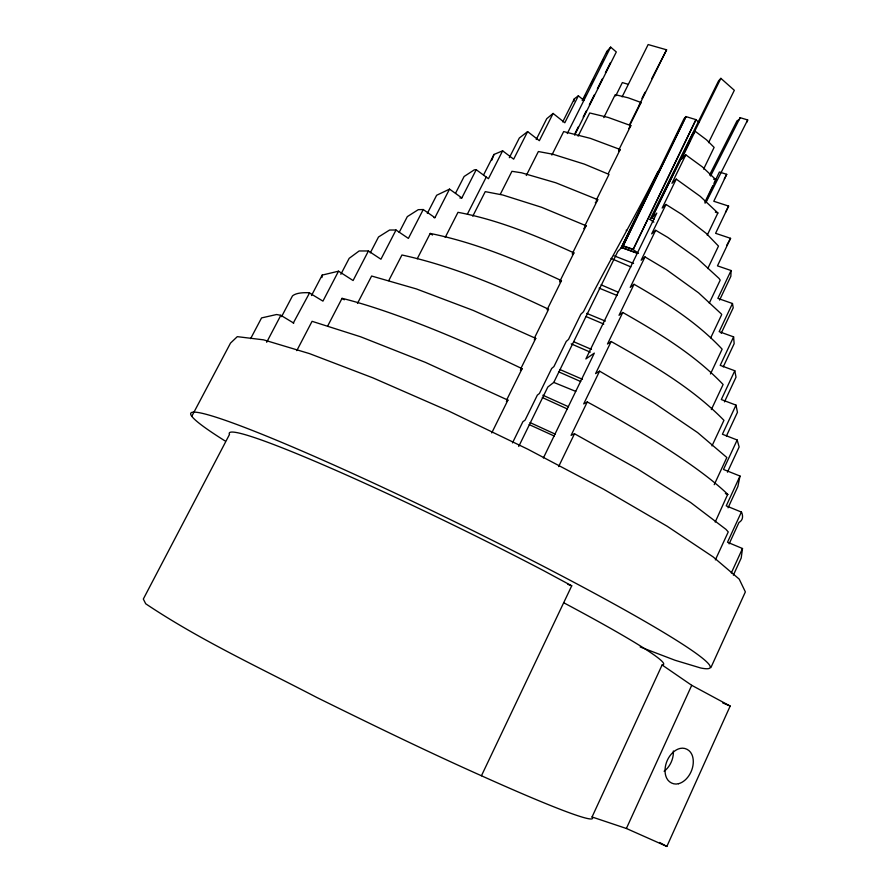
<?xml version="1.0" encoding="UTF-8"?>
<svg xmlns="http://www.w3.org/2000/svg" width="891" height="891" viewBox="0 0 891 891"><rect width="100%" height="100%" fill="white"/><g stroke="black" fill="none" stroke-linecap="round" stroke-linejoin="round"><path stroke-width="1.34" d="M713.992 183.245L719.393 172.008L726.722 174.335L713.791 201.266L728.615 206.088L715.596 233.319L730.575 238.331L717.467 265.863L731.077 270.53L730.865 276.288L719.594 300.089M606.749 53.26L606.838 51.444L610.647 47.123L616.305 51.968L574.65 135.131M321.918 277.569L322.186 275.096L338.535 271.187L353.092 280.531L368.417 250.972L380.936 259.225L396.016 230.023L408.39 238.409L423.247 209.541L434.908 217.671L449.532 189.126L461.828 197.925L476.228 169.713L488.446 178.701L502.624 150.824L513.662 159.166L527.628 131.601L539.345 140.689L553.099 113.435L564.816 122.758L578.359 95.816L583.928 100.36M731.077 270.53L717.868 298.374L732.469 303.508L719.171 331.664L733.605 336.876L720.206 365.355L734.797 370.745L721.309 399.547L735.999 405.115L722.412 434.251L737.169 439.987L723.492 469.457L740.009 476.039L726.232 505.876L741.379 512.058L727.502 542.24L742.504 548.511L741.201 558.022L733.371 575.14M573.86 101.296L574.339 98.812L578.359 95.816M740.009 476.039L737.882 486.508L728.058 507.803M747.126 121.911L747.683 119.951L740.143 117.679L710.572 176.039M491.754 160.235L494.015 154.444L502.624 150.824M481.441 775.76L571.732 585.81L543.644 570.663A246.718 15.893 26.1 0 0 229.488 434.474L143.317 599.053L145.712 603.775C199.784 640.005 259.158 667.392 316.739 697.441C371.269 724.305 425.92 750.979 481.441 775.76A249.28 11.895 25.9 0 0 592.047 816.98L626.384 828.485L666.847 846.45L730.175 706.051L691.728 685.313L662.102 664.976A244.98 13.32 26.1 0 0 563.691 602.739M710.873 667.66L745.366 591.902L739.207 579.105L713.156 556.92L667.092 526.202L603.519 489.159L527.929 449.264L448.128 410.762L372.772 377.817L309.5 353.616L263.558 339.839L237.296 336.653L230.502 343.102L191.988 415.897M731.322 572.946L742.504 548.511M626.384 828.485L691.728 685.313M715.362 559.916L728.248 531.927L725.976 529.365L690.603 502.491L637.811 469.111L574.506 433.761L571.098 435.354L587.258 401.964L588.606 402.654A251.229 38.48 26.2 0 1 727.713 494.305L715.206 522.081M729.128 543.878L738.984 522.427A251.229 38.48 26.2 0 0 741.657 512.403L741.379 512.058M592.047 816.98L662.102 664.976M727.457 472.197L739.151 446.97L737.169 439.987M726.421 436L737.447 412.31L735.999 405.115M714.226 484.682L726.844 457.506L697.642 432.603L653.615 402.665L599.576 371.146L595.578 373.63L611.148 341.498C651.009 363.996 691.784 387.373 723.938 420.318L711.987 445.923M724.461 401.897L736.022 377.171L734.797 370.745M740.143 117.679L739.252 119.583L737.035 120.797L709.537 175.07M723.247 366.88L734.151 343.681L733.605 336.876M711.341 409.593L723.113 384.489C694.624 354.585 658.494 332.811 622.776 312.474L619.022 315.291L634.058 284.296C665.655 302.417 697.174 322.431 722.133 349.161L710.461 373.964M721.187 333.312L733.226 307.796L732.469 303.508M710.706 337.856L721.721 314.568L721.22 313.832L698.566 292.827L666.435 269.672L645.017 256.92L641.141 260.228L655.676 230.29L667.816 237.429L697.464 258.624L718.959 278.348L720.218 280.108L709.281 303.118M707.755 268.581L718.48 246.094L706.307 233.453L682.016 214.542L665.978 204.462L662.169 208.06L676.236 179.113L700.259 196.376L717.879 212.971L707.231 235.202M704.981 201.967L712.789 185.74M705.026 203.181L716.186 179.993L702.498 167.007L685.803 154.845L681.504 159.222L695.114 131.233L706.507 139.82L714.114 147.383L703.623 169.101M622.776 312.474L607.473 344.037L611.148 341.498M599.576 371.146L583.705 403.913L587.258 401.964M558.635 466.583L574.506 433.761M637.265 253.3L621.361 247.453L683.954 118.859L685.881 116.576L695.971 119.639L633.133 249.536L638.502 253.378M695.971 119.639L633.133 249.536L623.076 246.061L685.881 116.576M685.925 116.888L623.076 246.061L621.361 247.453L637.199 253.022M653.849 222.149L650.018 219.476L652.012 217.638L692.942 133.516L695.114 131.233M685.803 154.845L671.959 183.301L676.236 179.113M665.978 204.462L651.677 233.888L655.676 230.29M543.376 457.996L594.319 353.114L585.855 358.962L656.79 213.127L652.012 217.638L654.194 219.097M645.017 256.92L630.238 287.37L634.058 284.296M518.729 446.469L547.82 387.017L553.779 382.406L617.786 251.474L621.439 247.731M512.481 442.905L522.883 421.699L525.077 420.151L537.34 395.125L539.411 393.521L551.696 368.44L553.924 366.58L566.242 341.431L568.514 339.415L580.854 314.211L583.449 311.772C607.127 264.56 633.835 219.409 657.591 172.186L659.284 170.27M621.361 247.453L658.672 171.506M708.557 142.671L734.329 90.303L720.875 78.352L718.558 80.892L650.018 219.476M641.954 98.433L645.017 92.252M651.755 78.631L666.602 49.818L648.147 44.55L622.107 96.885M629.514 124.773L666.602 49.818M629.636 125.642L641.086 102.51L628.144 97.798L615.213 94.68L603.786 117.612M618.588 150.379L630.839 125.62L608.219 117.445L589.719 112.979L578.103 136.178M608.263 173.634L620.203 149.51L590.365 138.361L563.669 131.578L551.863 155.067M596.268 200.163L609.01 174.402L584.396 164.133L552.732 154.199L538.376 151.537L526.291 175.494M584.719 226.047L597.75 199.684L555.806 182.778L521.558 172.798L511.935 171.306L500.274 194.338M572.256 253.824L586.111 225.768L541.583 207.28L502.769 195.006L485.25 191.632L472.776 216.179M559.804 281.422L573.904 252.888C536.738 235.848 498.347 219.865 457.996 212.325L445.222 237.374M547.063 309.801L561.453 280.654C519.375 260.996 475.917 242.653 430.219 233.442L417.233 258.791M534.578 337.722L548.611 309.277C501.544 286.935 452.996 266.108 401.941 254.993L388.732 280.654M520.767 368.74L535.747 338.38L473.132 310.38L416.309 288.907L371.625 276.021L357.48 303.408M506.812 399.647L522.081 368.718L521.101 368.217A251.229 38.48 26.2 0 0 342.723 298.485L342.033 298.362L327.643 326.106M491.732 432.948L507.915 400.126L425.363 362.359L360.655 336.798L312.073 321.317L296.792 350.642M652.012 217.638L690.124 140.533M693.198 134.307L720.875 78.352M725.508 212.359L728.615 206.088M615.681 95.972L622.352 82.573L628.266 84.333M575.152 133.104L578.237 126.934M583.182 117.066L586.267 110.907M589.363 104.737L594.308 94.869M597.393 88.699L602.338 78.831M605.423 72.661L610.368 62.793M562.722 121.9L574.339 98.812M582.191 100.538L606.838 51.444M583.393 99.792L585.855 94.892M590.778 85.102L593.852 78.976M600.612 65.511L603.686 59.385M567.266 133.561L610.647 47.123M536.226 139.497L546.729 118.715L553.099 113.435M509.329 157.696L519.33 138.005L527.628 131.601M705.917 202.569L747.683 119.951M483.668 174.759L494.015 154.444M467.396 214.085L486.241 177.075M455.546 193.247L464.111 176.496L474.279 169.858L476.228 169.713M427.324 213.406L436.635 195.274L449.532 189.126M399.179 232.395L407.321 216.624L418.258 209.675L423.247 209.541M370.277 252.877L378.508 236.995L389.579 230.034L396.016 230.023M338.535 271.187L322.943 301.125L309.132 292.749A251.229 38.48 26.2 0 0 292.426 295.99L281.589 316.628M340.863 274.294L349.172 258.334L359.151 250.961L368.417 250.972M293.295 323.032L309.6 292.827M311.494 295.556L322.186 275.096M266.665 342.289L280.832 315.303L293.752 323.121M250.627 338.647L261.553 317.92L276.555 314.523L280.832 315.303M724.294 178.891L726.722 174.335M726.655 245.448L730.575 238.331M639.304 104.971L641.086 102.51M628.667 128.549L630.839 125.62M618.822 151.336L620.203 149.51M595.277 202.803L597.75 199.684M583.739 228.675L586.111 225.768M572.479 254.57L573.904 252.888M560.016 282.28L561.453 280.654M534.244 339.905L535.747 338.38M520.411 370.355L522.081 368.718M506.366 401.462L507.915 400.126M459.912 198.002L461.828 197.925M434.028 217.649L434.908 217.671M713.602 179.18L716.186 179.993M633.067 249.257L622.998 245.782M715.35 212.158L717.879 212.971M575.731 391.383L553.779 382.406M567.857 584.351L571.732 585.81M640.195 646.966L675.088 660.276L700.582 667.96A289.007 18.689 26.1 0 0 421.41 505.609A289.007 18.689 26.1 0 0 225.022 440.911M615.592 256.385L633.579 263.446M725.363 493.547L727.925 494.572M599.108 288.116L617.118 295.489M586.757 313.387L605.323 321.094M722.69 702.91L730.175 706.051M590.265 352.145L571.198 343.859M586.089 316.55L603.786 324.079M611.003 258.412L630.873 266.91M582.447 379.31L560.138 369.62M580.687 381.526L558.546 371.781M573.759 341.765L591.479 349.395M567.467 409.025L542.329 397.542M601.102 284.83L618.51 292.337M568.447 406.73L542.842 395.203M555.26 434.151L530.078 422.579M529.154 424.573L554.28 436.055M626.173 230.212L626.729 230.479M613.743 255.606L614.311 255.884M659.607 842.474L666.847 846.45M342.033 298.362L344.294 299.799M430.219 233.442L432.503 235.024M696.016 119.951L699.09 122.412M673.351 750.99A18.41 13.109 -67.1 0 1 664.118 771.272M678.485 783.724C673.696 785.004 668.651 782.454 666.591 777.999A18.689 13.165 -67.3 0 1 667.337 760.279A18.689 13.165 -67.3 0 1 680.022 748.451C684.823 747.259 689.79 749.888 691.795 754.343A18.689 13.165 -67.3 0 1 678.485 783.724"/></g></svg>
